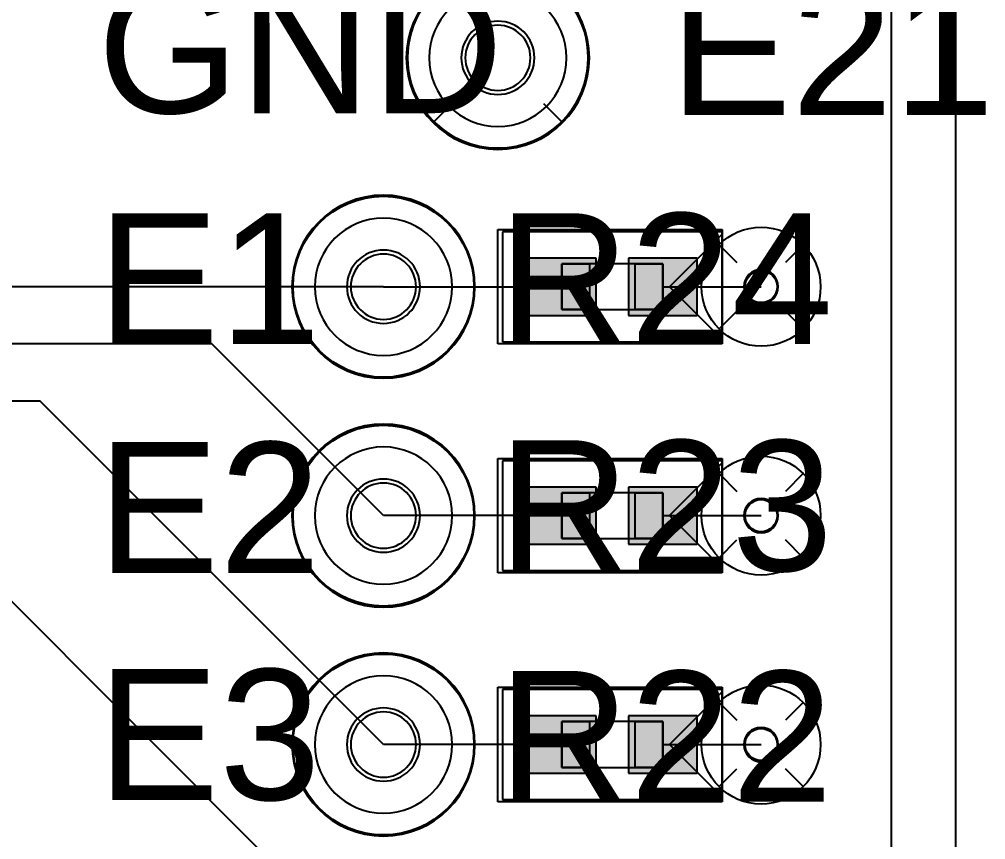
# Model space of a CAD drawing. Header units: inches. Extents: x -0.63 to 3.45, y 0 to 2.67.
# Drawn here: x 1.5909 to 2.0131, y 0.6334 to 0.9918 of the extents above; entities that cross this region are included whole.
import ezdxf

# ---------------------------------------------------------------- set-up
doc = ezdxf.new("R2010")
doc.units = ezdxf.units.IN
doc.header["$MEASUREMENT"] = 0
for name, color, linetype in [('BOARD_OUTLINE', 7, 'Continuous'), ('Bottom', 7, 'Continuous'), ('L2_GND', 7, 'Continuous'), ('L5_GND', 7, 'Continuous'), ('Layer_20', 7, 'Continuous'), ('LAYNR4', 7, 'Continuous'), ('LAYNR5', 7, 'Continuous'), ('PADLAYER_BOT', 7, 'Continuous'), ('PADLAYER_INNER', 7, 'Continuous'), ('PADLAYER_TOP', 7, 'Continuous'), ('SILKCREEN_COMP_TOP', 7, 'Continuous'), ('SILKSCREEN_TEXT_TOP', 7, 'Continuous'), ('TOOL_TOP', 7, 'Continuous'), ('Trace_Route_Top', 7, 'Continuous')]:
    doc.layers.add(name, color=color, linetype=linetype)

# ---------------------------------------------------------------- blocks, each defined once
blk = doc.blocks.new('SE1')
at = {"layer": 'BOARD_OUTLINE', "color": 7, "linetype": 'Continuous'}
blk.add_line((2, 2.25), (2, 0), dxfattribs=at)
blk = doc.blocks.new('SE')
at = {"layer": 'BOARD_OUTLINE'}
blk.add_blockref('SE1', (0, 0), dxfattribs=at)
blk = doc.blocks.new('SE509')
at = {"layer": 'Trace_Route_Top', "color": 7, "linetype": 'Continuous'}
blk.add_line((1.872, 0.875), (1.915, 0.875), dxfattribs=at)
blk = doc.blocks.new('SE508')
at = {"layer": 'Trace_Route_Top'}
blk.add_blockref('SE509', (0, 0), dxfattribs=at)
blk = doc.blocks.new('SE511')
at = {"layer": 'Trace_Route_Top', "color": 7, "linetype": 'Continuous'}
blk.add_line((1.872, 0.775), (1.915, 0.775), dxfattribs=at)
blk = doc.blocks.new('SE510')
at = {"layer": 'Trace_Route_Top'}
blk.add_blockref('SE511', (0, 0), dxfattribs=at)
blk = doc.blocks.new('SE513')
at = {"layer": 'Trace_Route_Top', "color": 7, "linetype": 'Continuous'}
blk.add_line((1.872, 0.675), (1.915, 0.675), dxfattribs=at)
blk = doc.blocks.new('SE512')
at = {"layer": 'Trace_Route_Top'}
blk.add_blockref('SE513', (0, 0), dxfattribs=at)
blk = doc.blocks.new('SE625')
at = {"layer": 'Trace_Route_Top', "color": 7, "linetype": 'Continuous'}
blk.add_line((1.75, 0.875), (1.828, 0.875), dxfattribs=at)
blk = doc.blocks.new('SE624')
at = {"layer": 'Trace_Route_Top'}
blk.add_blockref('SE625', (0, 0), dxfattribs=at)
blk = doc.blocks.new('SE627')
at = {"layer": 'Trace_Route_Top', "color": 7, "linetype": 'Continuous'}
blk.add_line((1.75, 0.875), (1.33858, 0.875), dxfattribs=at)
blk = doc.blocks.new('SE626')
at = {"layer": 'Trace_Route_Top'}
blk.add_blockref('SE627', (0, 0), dxfattribs=at)
blk = doc.blocks.new('SE631')
at = {"layer": 'Trace_Route_Top', "color": 7, "linetype": 'Continuous'}
blk.add_line((1.828, 0.775), (1.75, 0.775), dxfattribs=at)
blk = doc.blocks.new('SE630')
at = {"layer": 'Trace_Route_Top'}
blk.add_blockref('SE631', (0, 0), dxfattribs=at)
blk = doc.blocks.new('SE633')
at = {"layer": 'Trace_Route_Top', "color": 7, "linetype": 'Continuous'}
for p, q in [((1.675, 0.85), (1.33858, 0.85)), ((1.75, 0.775), (1.675, 0.85))]:
    blk.add_line(p, q, dxfattribs=at)
blk = doc.blocks.new('SE632')
at = {"layer": 'Trace_Route_Top'}
blk.add_blockref('SE633', (0, 0), dxfattribs=at)
blk = doc.blocks.new('SE637')
at = {"layer": 'Trace_Route_Top', "color": 7, "linetype": 'Continuous'}
blk.add_line((1.828, 0.675), (1.75, 0.675), dxfattribs=at)
blk = doc.blocks.new('SE636')
at = {"layer": 'Trace_Route_Top'}
blk.add_blockref('SE637', (0, 0), dxfattribs=at)
blk = doc.blocks.new('SE639')
at = {"layer": 'Trace_Route_Top', "color": 7, "linetype": 'Continuous'}
for p, q in [((1.6, 0.825), (1.33858, 0.825)), ((1.75, 0.675), (1.6, 0.825))]:
    blk.add_line(p, q, dxfattribs=at)
blk = doc.blocks.new('SE638')
at = {"layer": 'Trace_Route_Top'}
blk.add_blockref('SE639', (0, 0), dxfattribs=at)
blk = doc.blocks.new('SE645')
at = {"layer": 'Trace_Route_Top', "color": 7, "linetype": 'Continuous'}
for p, q in [((1.525, 0.8), (1.33858, 0.8)), ((1.75, 0.575), (1.525, 0.8))]:
    blk.add_line(p, q, dxfattribs=at)
blk = doc.blocks.new('SE644')
at = {"layer": 'Trace_Route_Top'}
blk.add_blockref('SE645', (0, 0), dxfattribs=at)
blk = doc.blocks.new('SE709')
at = {"layer": 'L2_GND', "color": 7, "linetype": 'Continuous'}
blk.add_line((1.972, 0.031), (1.972, 2.219), dxfattribs=at)
blk = doc.blocks.new('SE708')
at = {"layer": 'L2_GND'}
blk.add_blockref('SE709', (0, 0), dxfattribs=at)
blk = doc.blocks.new('SE1021')
at = {"layer": 'L2_GND', "color": 7, "linetype": 'Continuous'}
blk.add_line((1.93338, 0.89338), (1.92561, 0.88561), dxfattribs=at)
blk = doc.blocks.new('SE1020')
at = {"layer": 'L2_GND'}
blk.add_blockref('SE1021', (0, 0), dxfattribs=at)
blk = doc.blocks.new('SE1023')
at = {"layer": 'L2_GND', "color": 7, "linetype": 'Continuous'}
blk.add_line((1.89662, 0.89338), (1.90439, 0.88561), dxfattribs=at)
blk = doc.blocks.new('SE1022')
at = {"layer": 'L2_GND'}
blk.add_blockref('SE1023', (0, 0), dxfattribs=at)
blk = doc.blocks.new('SE1025')
at = {"layer": 'L2_GND', "color": 7, "linetype": 'Continuous'}
blk.add_line((1.89662, 0.85662), (1.90439, 0.86439), dxfattribs=at)
blk = doc.blocks.new('SE1024')
at = {"layer": 'L2_GND'}
blk.add_blockref('SE1025', (0, 0), dxfattribs=at)
blk = doc.blocks.new('SE1027')
at = {"layer": 'L2_GND', "color": 7, "linetype": 'Continuous'}
blk.add_line((1.93338, 0.85662), (1.92561, 0.86439), dxfattribs=at)
blk = doc.blocks.new('SE1026')
at = {"layer": 'L2_GND'}
blk.add_blockref('SE1027', (0, 0), dxfattribs=at)
blk = doc.blocks.new('SE1047')
at = {"layer": 'L2_GND', "color": 7, "linetype": 'Continuous'}
blk.add_line((1.77207, 0.94707), (1.77985, 0.95485), dxfattribs=at)
blk = doc.blocks.new('SE1046')
at = {"layer": 'L2_GND'}
blk.add_blockref('SE1047', (0, 0), dxfattribs=at)
blk = doc.blocks.new('SE1049')
at = {"layer": 'L2_GND', "color": 7, "linetype": 'Continuous'}
blk.add_line((1.82793, 0.94707), (1.82015, 0.95485), dxfattribs=at)
blk = doc.blocks.new('SE1048')
at = {"layer": 'L2_GND'}
blk.add_blockref('SE1049', (0, 0), dxfattribs=at)
blk = doc.blocks.new('SE1155')
at = {"layer": 'L2_GND', "color": 7, "linetype": 'Continuous'}
blk.add_line((1.93338, 0.79338), (1.92561, 0.78561), dxfattribs=at)
blk = doc.blocks.new('SE1154')
at = {"layer": 'L2_GND'}
blk.add_blockref('SE1155', (0, 0), dxfattribs=at)
blk = doc.blocks.new('SE1157')
at = {"layer": 'L2_GND', "color": 7, "linetype": 'Continuous'}
blk.add_line((1.89662, 0.79338), (1.90439, 0.78561), dxfattribs=at)
blk = doc.blocks.new('SE1156')
at = {"layer": 'L2_GND'}
blk.add_blockref('SE1157', (0, 0), dxfattribs=at)
blk = doc.blocks.new('SE1159')
at = {"layer": 'L2_GND', "color": 7, "linetype": 'Continuous'}
blk.add_line((1.89662, 0.75662), (1.90439, 0.76439), dxfattribs=at)
blk = doc.blocks.new('SE1158')
at = {"layer": 'L2_GND'}
blk.add_blockref('SE1159', (0, 0), dxfattribs=at)
blk = doc.blocks.new('SE1161')
at = {"layer": 'L2_GND', "color": 7, "linetype": 'Continuous'}
blk.add_line((1.93338, 0.75662), (1.92561, 0.76439), dxfattribs=at)
blk = doc.blocks.new('SE1160')
at = {"layer": 'L2_GND'}
blk.add_blockref('SE1161', (0, 0), dxfattribs=at)
blk = doc.blocks.new('SE1163')
at = {"layer": 'L2_GND', "color": 7, "linetype": 'Continuous'}
blk.add_line((1.93338, 0.69338), (1.92561, 0.68561), dxfattribs=at)
blk = doc.blocks.new('SE1162')
at = {"layer": 'L2_GND'}
blk.add_blockref('SE1163', (0, 0), dxfattribs=at)
blk = doc.blocks.new('SE1165')
at = {"layer": 'L2_GND', "color": 7, "linetype": 'Continuous'}
blk.add_line((1.89662, 0.69338), (1.90439, 0.68561), dxfattribs=at)
blk = doc.blocks.new('SE1164')
at = {"layer": 'L2_GND'}
blk.add_blockref('SE1165', (0, 0), dxfattribs=at)
blk = doc.blocks.new('SE1167')
at = {"layer": 'L2_GND', "color": 7, "linetype": 'Continuous'}
blk.add_line((1.89662, 0.65662), (1.90439, 0.66439), dxfattribs=at)
blk = doc.blocks.new('SE1166')
at = {"layer": 'L2_GND'}
blk.add_blockref('SE1167', (0, 0), dxfattribs=at)
blk = doc.blocks.new('SE1169')
at = {"layer": 'L2_GND', "color": 7, "linetype": 'Continuous'}
blk.add_line((1.93338, 0.65662), (1.92561, 0.66439), dxfattribs=at)
blk = doc.blocks.new('SE1168')
at = {"layer": 'L2_GND'}
blk.add_blockref('SE1169', (0, 0), dxfattribs=at)
blk = doc.blocks.new('SE1243')
at = {"layer": 'LAYNR4', "color": 7, "linetype": 'Continuous'}
blk.add_line((1.972, 0.031), (1.972, 2.219), dxfattribs=at)
blk = doc.blocks.new('SE1242')
at = {"layer": 'LAYNR4'}
blk.add_blockref('SE1243', (0, 0), dxfattribs=at)
blk = doc.blocks.new('SE1353')
at = {"layer": 'L5_GND', "color": 7, "linetype": 'Continuous'}
blk.add_line((1.972, 0.031), (1.972, 2.219), dxfattribs=at)
blk = doc.blocks.new('SE1352')
at = {"layer": 'L5_GND'}
blk.add_blockref('SE1353', (0, 0), dxfattribs=at)
blk = doc.blocks.new('SE1665')
at = {"layer": 'L5_GND', "color": 7, "linetype": 'Continuous'}
blk.add_line((1.93338, 0.89338), (1.92561, 0.88561), dxfattribs=at)
blk = doc.blocks.new('SE1664')
at = {"layer": 'L5_GND'}
blk.add_blockref('SE1665', (0, 0), dxfattribs=at)
blk = doc.blocks.new('SE1667')
at = {"layer": 'L5_GND', "color": 7, "linetype": 'Continuous'}
blk.add_line((1.89662, 0.89338), (1.90439, 0.88561), dxfattribs=at)
blk = doc.blocks.new('SE1666')
at = {"layer": 'L5_GND'}
blk.add_blockref('SE1667', (0, 0), dxfattribs=at)
blk = doc.blocks.new('SE1669')
at = {"layer": 'L5_GND', "color": 7, "linetype": 'Continuous'}
blk.add_line((1.89662, 0.85662), (1.90439, 0.86439), dxfattribs=at)
blk = doc.blocks.new('SE1668')
at = {"layer": 'L5_GND'}
blk.add_blockref('SE1669', (0, 0), dxfattribs=at)
blk = doc.blocks.new('SE1671')
at = {"layer": 'L5_GND', "color": 7, "linetype": 'Continuous'}
blk.add_line((1.93338, 0.85662), (1.92561, 0.86439), dxfattribs=at)
blk = doc.blocks.new('SE1670')
at = {"layer": 'L5_GND'}
blk.add_blockref('SE1671', (0, 0), dxfattribs=at)
blk = doc.blocks.new('SE1691')
at = {"layer": 'L5_GND', "color": 7, "linetype": 'Continuous'}
blk.add_line((1.77207, 0.94707), (1.77985, 0.95485), dxfattribs=at)
blk = doc.blocks.new('SE1690')
at = {"layer": 'L5_GND'}
blk.add_blockref('SE1691', (0, 0), dxfattribs=at)
blk = doc.blocks.new('SE1693')
at = {"layer": 'L5_GND', "color": 7, "linetype": 'Continuous'}
blk.add_line((1.82793, 0.94707), (1.82015, 0.95485), dxfattribs=at)
blk = doc.blocks.new('SE1692')
at = {"layer": 'L5_GND'}
blk.add_blockref('SE1693', (0, 0), dxfattribs=at)
blk = doc.blocks.new('SE1799')
at = {"layer": 'L5_GND', "color": 7, "linetype": 'Continuous'}
blk.add_line((1.93338, 0.79338), (1.92561, 0.78561), dxfattribs=at)
blk = doc.blocks.new('SE1798')
at = {"layer": 'L5_GND'}
blk.add_blockref('SE1799', (0, 0), dxfattribs=at)
blk = doc.blocks.new('SE1801')
at = {"layer": 'L5_GND', "color": 7, "linetype": 'Continuous'}
blk.add_line((1.89662, 0.79338), (1.90439, 0.78561), dxfattribs=at)
blk = doc.blocks.new('SE1800')
at = {"layer": 'L5_GND'}
blk.add_blockref('SE1801', (0, 0), dxfattribs=at)
blk = doc.blocks.new('SE1803')
at = {"layer": 'L5_GND', "color": 7, "linetype": 'Continuous'}
blk.add_line((1.89662, 0.75662), (1.90439, 0.76439), dxfattribs=at)
blk = doc.blocks.new('SE1802')
at = {"layer": 'L5_GND'}
blk.add_blockref('SE1803', (0, 0), dxfattribs=at)
blk = doc.blocks.new('SE1805')
at = {"layer": 'L5_GND', "color": 7, "linetype": 'Continuous'}
blk.add_line((1.93338, 0.75662), (1.92561, 0.76439), dxfattribs=at)
blk = doc.blocks.new('SE1804')
at = {"layer": 'L5_GND'}
blk.add_blockref('SE1805', (0, 0), dxfattribs=at)
blk = doc.blocks.new('SE1807')
at = {"layer": 'L5_GND', "color": 7, "linetype": 'Continuous'}
blk.add_line((1.93338, 0.69338), (1.92561, 0.68561), dxfattribs=at)
blk = doc.blocks.new('SE1806')
at = {"layer": 'L5_GND'}
blk.add_blockref('SE1807', (0, 0), dxfattribs=at)
blk = doc.blocks.new('SE1809')
at = {"layer": 'L5_GND', "color": 7, "linetype": 'Continuous'}
blk.add_line((1.89662, 0.69338), (1.90439, 0.68561), dxfattribs=at)
blk = doc.blocks.new('SE1808')
at = {"layer": 'L5_GND'}
blk.add_blockref('SE1809', (0, 0), dxfattribs=at)
blk = doc.blocks.new('SE1811')
at = {"layer": 'L5_GND', "color": 7, "linetype": 'Continuous'}
blk.add_line((1.89662, 0.65662), (1.90439, 0.66439), dxfattribs=at)
blk = doc.blocks.new('SE1810')
at = {"layer": 'L5_GND'}
blk.add_blockref('SE1811', (0, 0), dxfattribs=at)
blk = doc.blocks.new('SE1813')
at = {"layer": 'L5_GND', "color": 7, "linetype": 'Continuous'}
blk.add_line((1.93338, 0.65662), (1.92561, 0.66439), dxfattribs=at)
blk = doc.blocks.new('SE1812')
at = {"layer": 'L5_GND'}
blk.add_blockref('SE1813', (0, 0), dxfattribs=at)
blk = doc.blocks.new('SE1991')
at = {"layer": 'LAYNR5', "color": 7, "linetype": 'Continuous'}
blk.add_line((1.972, 0.031), (1.972, 1.006), dxfattribs=at)
blk.add_arc((1.8, 0.97504), 0.03947, 133.2, 46.8, dxfattribs=at)
blk = doc.blocks.new('SE1990')
at = {"layer": 'LAYNR5'}
blk.add_blockref('SE1991', (0, 0), dxfattribs=at)
blk = doc.blocks.new('SE2111')
at = {"layer": 'Bottom', "color": 7, "linetype": 'Continuous'}
blk.add_line((1.972, 0.031), (1.972, 2.219), dxfattribs=at)
blk = doc.blocks.new('SE2110')
at = {"layer": 'Bottom'}
blk.add_blockref('SE2111', (0, 0), dxfattribs=at)
blk = doc.blocks.new('SE2709')
at = {"layer": 'PADLAYER_TOP', "color": 7, "linetype": 'Continuous'}
for start, end in [(0, 180), (180, 0)]:
    blk.add_arc((1.915, 0.875), 0.0075, start, end, dxfattribs=at)
blk = doc.blocks.new('SE2708')
at = {"layer": 'PADLAYER_TOP'}
blk.add_blockref('SE2709', (0, 0), dxfattribs=at)
blk = doc.blocks.new('SE2711')
at = {"layer": 'PADLAYER_INNER', "color": 7, "linetype": 'Continuous'}
for start, end in [(0, 180), (180, 0)]:
    blk.add_arc((1.915, 0.875), 0.0075, start, end, dxfattribs=at)
blk = doc.blocks.new('SE2710')
at = {"layer": 'PADLAYER_INNER'}
blk.add_blockref('SE2711', (0, 0), dxfattribs=at)
blk = doc.blocks.new('SE2713')
at = {"layer": 'PADLAYER_BOT', "color": 7, "linetype": 'Continuous'}
for start, end in [(0, 180), (180, 0)]:
    blk.add_arc((1.915, 0.875), 0.0075, start, end, dxfattribs=at)
blk = doc.blocks.new('SE2712')
at = {"layer": 'PADLAYER_BOT'}
blk.add_blockref('SE2713', (0, 0), dxfattribs=at)
blk = doc.blocks.new('SE2715')
at = {"layer": 'PADLAYER_TOP', "color": 7, "linetype": 'Continuous'}
for start, end in [(0, 180), (180, 0)]:
    blk.add_arc((1.915, 0.775), 0.0075, start, end, dxfattribs=at)
blk = doc.blocks.new('SE2714')
at = {"layer": 'PADLAYER_TOP'}
blk.add_blockref('SE2715', (0, 0), dxfattribs=at)
blk = doc.blocks.new('SE2717')
at = {"layer": 'PADLAYER_INNER', "color": 7, "linetype": 'Continuous'}
for start, end in [(0, 180), (180, 0)]:
    blk.add_arc((1.915, 0.775), 0.0075, start, end, dxfattribs=at)
blk = doc.blocks.new('SE2716')
at = {"layer": 'PADLAYER_INNER'}
blk.add_blockref('SE2717', (0, 0), dxfattribs=at)
blk = doc.blocks.new('SE2719')
at = {"layer": 'PADLAYER_BOT', "color": 7, "linetype": 'Continuous'}
for start, end in [(0, 180), (180, 0)]:
    blk.add_arc((1.915, 0.775), 0.0075, start, end, dxfattribs=at)
blk = doc.blocks.new('SE2718')
at = {"layer": 'PADLAYER_BOT'}
blk.add_blockref('SE2719', (0, 0), dxfattribs=at)
blk = doc.blocks.new('SE2721')
at = {"layer": 'PADLAYER_TOP', "color": 7, "linetype": 'Continuous'}
for start, end in [(0, 180), (180, 0)]:
    blk.add_arc((1.915, 0.675), 0.0075, start, end, dxfattribs=at)
blk = doc.blocks.new('SE2720')
at = {"layer": 'PADLAYER_TOP'}
blk.add_blockref('SE2721', (0, 0), dxfattribs=at)
blk = doc.blocks.new('SE2723')
at = {"layer": 'PADLAYER_INNER', "color": 7, "linetype": 'Continuous'}
for start, end in [(0, 180), (180, 0)]:
    blk.add_arc((1.915, 0.675), 0.0075, start, end, dxfattribs=at)
blk = doc.blocks.new('SE2722')
at = {"layer": 'PADLAYER_INNER'}
blk.add_blockref('SE2723', (0, 0), dxfattribs=at)
blk = doc.blocks.new('SE2725')
at = {"layer": 'PADLAYER_BOT', "color": 7, "linetype": 'Continuous'}
for start, end in [(0, 180), (180, 0)]:
    blk.add_arc((1.915, 0.675), 0.0075, start, end, dxfattribs=at)
blk = doc.blocks.new('SE2724')
at = {"layer": 'PADLAYER_BOT'}
blk.add_blockref('SE2725', (0, 0), dxfattribs=at)
blk = doc.blocks.new('SE3117')
at = {"layer": 'SILKSCREEN_TEXT_TOP', "color": 7, "linetype": 'Continuous'}
for start, end in [(0, 180), (180, 0)]:
    blk.add_arc((1.75, 0.875), 0.04, start, end, dxfattribs=at)
blk = doc.blocks.new('SE3116')
at = {"layer": 'SILKSCREEN_TEXT_TOP'}
blk.add_blockref('SE3117', (0, 0), dxfattribs=at)
blk = doc.blocks.new('SE3119')
at = {"layer": 'Layer_20', "color": 7, "linetype": 'Continuous'}
for start, end in [(0, 180), (180, 0)]:
    blk.add_arc((1.75, 0.875), 0.03, start, end, dxfattribs=at)
blk = doc.blocks.new('SE3118')
at = {"layer": 'Layer_20'}
blk.add_blockref('SE3119', (0, 0), dxfattribs=at)
blk = doc.blocks.new('SE3121')
at = {"layer": 'PADLAYER_TOP', "color": 7, "linetype": 'Continuous'}
for start, end in [(0, 180), (180, 0)]:
    blk.add_arc((1.75, 0.875), 0.01425, start, end, dxfattribs=at)
blk = doc.blocks.new('SE3120')
at = {"layer": 'PADLAYER_TOP'}
blk.add_blockref('SE3121', (0, 0), dxfattribs=at)
blk = doc.blocks.new('SE3123')
at = {"layer": 'PADLAYER_INNER', "color": 7, "linetype": 'Continuous'}
for start, end in [(0, 180), (180, 0)]:
    blk.add_arc((1.75, 0.875), 0.01425, start, end, dxfattribs=at)
blk = doc.blocks.new('SE3122')
at = {"layer": 'PADLAYER_INNER'}
blk.add_blockref('SE3123', (0, 0), dxfattribs=at)
blk = doc.blocks.new('SE3125')
at = {"layer": 'PADLAYER_BOT', "color": 7, "linetype": 'Continuous'}
for start, end in [(0, 180), (180, 0)]:
    blk.add_arc((1.75, 0.875), 0.01425, start, end, dxfattribs=at)
blk = doc.blocks.new('SE3124')
at = {"layer": 'PADLAYER_BOT'}
blk.add_blockref('SE3125', (0, 0), dxfattribs=at)
blk = doc.blocks.new('SE3127')
at = {"layer": 'TOOL_TOP', "color": 7, "linetype": 'Continuous'}
for start, end in [(0, 180), (180, 0)]:
    blk.add_arc((1.75, 0.875), 0.016, start, end, dxfattribs=at)
blk = doc.blocks.new('SE3126')
at = {"layer": 'TOOL_TOP'}
blk.add_blockref('SE3127', (0, 0), dxfattribs=at)
blk = doc.blocks.new('SE3249')
at = {"layer": 'SILKSCREEN_TEXT_TOP', "color": 7, "linetype": 'Continuous'}
for start, end in [(0, 180), (180, 0)]:
    blk.add_arc((1.75, 0.775), 0.04, start, end, dxfattribs=at)
blk = doc.blocks.new('SE3248')
at = {"layer": 'SILKSCREEN_TEXT_TOP'}
blk.add_blockref('SE3249', (0, 0), dxfattribs=at)
blk = doc.blocks.new('SE3251')
at = {"layer": 'Layer_20', "color": 7, "linetype": 'Continuous'}
for start, end in [(0, 180), (180, 0)]:
    blk.add_arc((1.75, 0.775), 0.03, start, end, dxfattribs=at)
blk = doc.blocks.new('SE3250')
at = {"layer": 'Layer_20'}
blk.add_blockref('SE3251', (0, 0), dxfattribs=at)
blk = doc.blocks.new('SE3253')
at = {"layer": 'PADLAYER_TOP', "color": 7, "linetype": 'Continuous'}
for start, end in [(0, 180), (180, 0)]:
    blk.add_arc((1.75, 0.775), 0.01425, start, end, dxfattribs=at)
blk = doc.blocks.new('SE3252')
at = {"layer": 'PADLAYER_TOP'}
blk.add_blockref('SE3253', (0, 0), dxfattribs=at)
blk = doc.blocks.new('SE3255')
at = {"layer": 'PADLAYER_INNER', "color": 7, "linetype": 'Continuous'}
for start, end in [(0, 180), (180, 0)]:
    blk.add_arc((1.75, 0.775), 0.01425, start, end, dxfattribs=at)
blk = doc.blocks.new('SE3254')
at = {"layer": 'PADLAYER_INNER'}
blk.add_blockref('SE3255', (0, 0), dxfattribs=at)
blk = doc.blocks.new('SE3257')
at = {"layer": 'PADLAYER_BOT', "color": 7, "linetype": 'Continuous'}
for start, end in [(0, 180), (180, 0)]:
    blk.add_arc((1.75, 0.775), 0.01425, start, end, dxfattribs=at)
blk = doc.blocks.new('SE3256')
at = {"layer": 'PADLAYER_BOT'}
blk.add_blockref('SE3257', (0, 0), dxfattribs=at)
blk = doc.blocks.new('SE3259')
at = {"layer": 'TOOL_TOP', "color": 7, "linetype": 'Continuous'}
for start, end in [(0, 180), (180, 0)]:
    blk.add_arc((1.75, 0.775), 0.016, start, end, dxfattribs=at)
blk = doc.blocks.new('SE3258')
at = {"layer": 'TOOL_TOP'}
blk.add_blockref('SE3259', (0, 0), dxfattribs=at)
blk = doc.blocks.new('SE3273')
at = {"layer": 'SILKSCREEN_TEXT_TOP', "color": 7, "linetype": 'Continuous'}
for start, end in [(0, 180), (180, 0)]:
    blk.add_arc((1.8, 0.975), 0.04, start, end, dxfattribs=at)
blk = doc.blocks.new('SE3272')
at = {"layer": 'SILKSCREEN_TEXT_TOP'}
blk.add_blockref('SE3273', (0, 0), dxfattribs=at)
blk = doc.blocks.new('SE3275')
at = {"layer": 'Layer_20', "color": 7, "linetype": 'Continuous'}
for start, end in [(0, 180), (180, 0)]:
    blk.add_arc((1.8, 0.975), 0.03, start, end, dxfattribs=at)
blk = doc.blocks.new('SE3274')
at = {"layer": 'Layer_20'}
blk.add_blockref('SE3275', (0, 0), dxfattribs=at)
blk = doc.blocks.new('SE3277')
at = {"layer": 'PADLAYER_TOP', "color": 7, "linetype": 'Continuous'}
for start, end in [(0, 180), (180, 0)]:
    blk.add_arc((1.8, 0.975), 0.01425, start, end, dxfattribs=at)
blk = doc.blocks.new('SE3276')
at = {"layer": 'PADLAYER_TOP'}
blk.add_blockref('SE3277', (0, 0), dxfattribs=at)
blk = doc.blocks.new('SE3279')
at = {"layer": 'PADLAYER_INNER', "color": 7, "linetype": 'Continuous'}
for start, end in [(0, 180), (180, 0)]:
    blk.add_arc((1.8, 0.975), 0.01425, start, end, dxfattribs=at)
blk = doc.blocks.new('SE3278')
at = {"layer": 'PADLAYER_INNER'}
blk.add_blockref('SE3279', (0, 0), dxfattribs=at)
blk = doc.blocks.new('SE3281')
at = {"layer": 'PADLAYER_BOT', "color": 7, "linetype": 'Continuous'}
for start, end in [(0, 180), (180, 0)]:
    blk.add_arc((1.8, 0.975), 0.01425, start, end, dxfattribs=at)
blk = doc.blocks.new('SE3280')
at = {"layer": 'PADLAYER_BOT'}
blk.add_blockref('SE3281', (0, 0), dxfattribs=at)
blk = doc.blocks.new('SE3283')
at = {"layer": 'TOOL_TOP', "color": 7, "linetype": 'Continuous'}
for start, end in [(0, 180), (180, 0)]:
    blk.add_arc((1.8, 0.975), 0.016, start, end, dxfattribs=at)
blk = doc.blocks.new('SE3282')
at = {"layer": 'TOOL_TOP'}
blk.add_blockref('SE3283', (0, 0), dxfattribs=at)
blk = doc.blocks.new('SE3369')
at = {"layer": 'SILKSCREEN_TEXT_TOP', "color": 7, "linetype": 'Continuous'}
for start, end in [(0, 180), (180, 0)]:
    blk.add_arc((1.75, 0.675), 0.04, start, end, dxfattribs=at)
blk = doc.blocks.new('SE3368')
at = {"layer": 'SILKSCREEN_TEXT_TOP'}
blk.add_blockref('SE3369', (0, 0), dxfattribs=at)
blk = doc.blocks.new('SE3371')
at = {"layer": 'Layer_20', "color": 7, "linetype": 'Continuous'}
for start, end in [(0, 180), (180, 0)]:
    blk.add_arc((1.75, 0.675), 0.03, start, end, dxfattribs=at)
blk = doc.blocks.new('SE3370')
at = {"layer": 'Layer_20'}
blk.add_blockref('SE3371', (0, 0), dxfattribs=at)
blk = doc.blocks.new('SE3373')
at = {"layer": 'PADLAYER_TOP', "color": 7, "linetype": 'Continuous'}
for start, end in [(0, 180), (180, 0)]:
    blk.add_arc((1.75, 0.675), 0.01425, start, end, dxfattribs=at)
blk = doc.blocks.new('SE3372')
at = {"layer": 'PADLAYER_TOP'}
blk.add_blockref('SE3373', (0, 0), dxfattribs=at)
blk = doc.blocks.new('SE3375')
at = {"layer": 'PADLAYER_INNER', "color": 7, "linetype": 'Continuous'}
for start, end in [(0, 180), (180, 0)]:
    blk.add_arc((1.75, 0.675), 0.01425, start, end, dxfattribs=at)
blk = doc.blocks.new('SE3374')
at = {"layer": 'PADLAYER_INNER'}
blk.add_blockref('SE3375', (0, 0), dxfattribs=at)
blk = doc.blocks.new('SE3377')
at = {"layer": 'PADLAYER_BOT', "color": 7, "linetype": 'Continuous'}
for start, end in [(0, 180), (180, 0)]:
    blk.add_arc((1.75, 0.675), 0.01425, start, end, dxfattribs=at)
blk = doc.blocks.new('SE3376')
at = {"layer": 'PADLAYER_BOT'}
blk.add_blockref('SE3377', (0, 0), dxfattribs=at)
blk = doc.blocks.new('SE3379')
at = {"layer": 'TOOL_TOP', "color": 7, "linetype": 'Continuous'}
for start, end in [(0, 180), (180, 0)]:
    blk.add_arc((1.75, 0.675), 0.016, start, end, dxfattribs=at)
blk = doc.blocks.new('SE3378')
at = {"layer": 'TOOL_TOP'}
blk.add_blockref('SE3379', (0, 0), dxfattribs=at)
blk = doc.blocks.new('SE3839')
at = {"layer": 'SILKCREEN_COMP_TOP', "color": 7, "linetype": 'Continuous'}
for p, q in [((1.8, 0.85), (1.8, 0.9)), ((1.8, 0.9), (1.898, 0.9)), ((1.898, 0.9), (1.898, 0.85)), ((1.898, 0.85), (1.8, 0.85))]:
    blk.add_line(p, q, dxfattribs=at)
blk = doc.blocks.new('SE3838')
at = {"layer": 'SILKCREEN_COMP_TOP'}
blk.add_blockref('SE3839', (0, 0), dxfattribs=at)
blk = doc.blocks.new('SE3841')
at = {"layer": 'SILKCREEN_COMP_TOP', "color": 7, "linetype": 'Continuous'}
for p, q in [((1.898, 0.898), (1.875, 0.875)), ((1.875, 0.875), (1.898, 0.852))]:
    blk.add_line(p, q, dxfattribs=at)
blk = doc.blocks.new('SE3840')
at = {"layer": 'SILKCREEN_COMP_TOP'}
blk.add_blockref('SE3841', (0, 0), dxfattribs=at)
blk = doc.blocks.new('SE3843')
at = {"layer": 'SILKSCREEN_TEXT_TOP', "color": 7, "linetype": 'Continuous'}
for p, q in [((1.802, 0.899), (1.802, 0.851)), ((1.898, 0.899), (1.802, 0.899)), ((1.898, 0.851), (1.898, 0.899)), ((1.802, 0.851), (1.898, 0.851))]:
    blk.add_line(p, q, dxfattribs=at)
blk = doc.blocks.new('SE3842')
at = {"layer": 'SILKSCREEN_TEXT_TOP'}
blk.add_blockref('SE3843', (0, 0), dxfattribs=at)
blk = doc.blocks.new('SE3845')
at = {"layer": 'Layer_20', "color": 7, "linetype": 'Continuous'}
for p, q in [((1.828, 0.885), (1.828, 0.865)), ((1.872, 0.885), (1.828, 0.885)), ((1.872, 0.865), (1.872, 0.885)), ((1.828, 0.865), (1.872, 0.865))]:
    blk.add_line(p, q, dxfattribs=at)
blk = doc.blocks.new('SE3844')
at = {"layer": 'Layer_20'}
blk.add_blockref('SE3845', (0, 0), dxfattribs=at)
blk = doc.blocks.new('SE3847')
at = {"layer": 'Layer_20', "color": 7, "linetype": 'Continuous'}
for p, q in [((1.828, 0.885), (1.84, 0.885)), ((1.828, 0.865), (1.828, 0.885)), ((1.84, 0.885), (1.84, 0.865)), ((1.84, 0.865), (1.828, 0.865))]:
    blk.add_line(p, q, dxfattribs=at)
blk = doc.blocks.new('SE3846')
at = {"layer": 'Layer_20'}
blk.add_blockref('SE3847', (0, 0), dxfattribs=at)
blk = doc.blocks.new('SE3849')
at = {"layer": 'Layer_20', "color": 7, "linetype": 'Continuous'}
for p, q in [((1.86, 0.885), (1.872, 0.885)), ((1.86, 0.865), (1.86, 0.885)), ((1.872, 0.885), (1.872, 0.865)), ((1.872, 0.865), (1.86, 0.865))]:
    blk.add_line(p, q, dxfattribs=at)
blk = doc.blocks.new('SE3848')
at = {"layer": 'Layer_20'}
blk.add_blockref('SE3849', (0, 0), dxfattribs=at)
blk = doc.blocks.new('SE3851')
at = {"layer": 'SILKCREEN_COMP_TOP', "color": 7, "linetype": 'Continuous'}
for p, q in [((1.8, 0.75), (1.8, 0.8)), ((1.8, 0.8), (1.898, 0.8)), ((1.898, 0.8), (1.898, 0.75)), ((1.898, 0.75), (1.8, 0.75))]:
    blk.add_line(p, q, dxfattribs=at)
blk = doc.blocks.new('SE3850')
at = {"layer": 'SILKCREEN_COMP_TOP'}
blk.add_blockref('SE3851', (0, 0), dxfattribs=at)
blk = doc.blocks.new('SE3853')
at = {"layer": 'SILKCREEN_COMP_TOP', "color": 7, "linetype": 'Continuous'}
for p, q in [((1.898, 0.798), (1.875, 0.775)), ((1.875, 0.775), (1.898, 0.752))]:
    blk.add_line(p, q, dxfattribs=at)
blk = doc.blocks.new('SE3852')
at = {"layer": 'SILKCREEN_COMP_TOP'}
blk.add_blockref('SE3853', (0, 0), dxfattribs=at)
blk = doc.blocks.new('SE3855')
at = {"layer": 'SILKSCREEN_TEXT_TOP', "color": 7, "linetype": 'Continuous'}
for p, q in [((1.802, 0.799), (1.802, 0.751)), ((1.898, 0.799), (1.802, 0.799)), ((1.898, 0.751), (1.898, 0.799)), ((1.802, 0.751), (1.898, 0.751))]:
    blk.add_line(p, q, dxfattribs=at)
blk = doc.blocks.new('SE3854')
at = {"layer": 'SILKSCREEN_TEXT_TOP'}
blk.add_blockref('SE3855', (0, 0), dxfattribs=at)
blk = doc.blocks.new('SE3857')
at = {"layer": 'Layer_20', "color": 7, "linetype": 'Continuous'}
for p, q in [((1.828, 0.785), (1.828, 0.765)), ((1.872, 0.785), (1.828, 0.785)), ((1.872, 0.765), (1.872, 0.785)), ((1.828, 0.765), (1.872, 0.765))]:
    blk.add_line(p, q, dxfattribs=at)
blk = doc.blocks.new('SE3856')
at = {"layer": 'Layer_20'}
blk.add_blockref('SE3857', (0, 0), dxfattribs=at)
blk = doc.blocks.new('SE3859')
at = {"layer": 'Layer_20', "color": 7, "linetype": 'Continuous'}
for p, q in [((1.828, 0.785), (1.84, 0.785)), ((1.828, 0.765), (1.828, 0.785)), ((1.84, 0.785), (1.84, 0.765)), ((1.84, 0.765), (1.828, 0.765))]:
    blk.add_line(p, q, dxfattribs=at)
blk = doc.blocks.new('SE3858')
at = {"layer": 'Layer_20'}
blk.add_blockref('SE3859', (0, 0), dxfattribs=at)
blk = doc.blocks.new('SE3861')
at = {"layer": 'Layer_20', "color": 7, "linetype": 'Continuous'}
for p, q in [((1.86, 0.785), (1.872, 0.785)), ((1.86, 0.765), (1.86, 0.785)), ((1.872, 0.785), (1.872, 0.765)), ((1.872, 0.765), (1.86, 0.765))]:
    blk.add_line(p, q, dxfattribs=at)
blk = doc.blocks.new('SE3860')
at = {"layer": 'Layer_20'}
blk.add_blockref('SE3861', (0, 0), dxfattribs=at)
blk = doc.blocks.new('SE3863')
at = {"layer": 'SILKCREEN_COMP_TOP', "color": 7, "linetype": 'Continuous'}
for p, q in [((1.8, 0.65), (1.8, 0.7)), ((1.8, 0.7), (1.898, 0.7)), ((1.898, 0.7), (1.898, 0.65)), ((1.898, 0.65), (1.8, 0.65))]:
    blk.add_line(p, q, dxfattribs=at)
blk = doc.blocks.new('SE3862')
at = {"layer": 'SILKCREEN_COMP_TOP'}
blk.add_blockref('SE3863', (0, 0), dxfattribs=at)
blk = doc.blocks.new('SE3865')
at = {"layer": 'SILKCREEN_COMP_TOP', "color": 7, "linetype": 'Continuous'}
for p, q in [((1.898, 0.698), (1.875, 0.675)), ((1.875, 0.675), (1.898, 0.652))]:
    blk.add_line(p, q, dxfattribs=at)
blk = doc.blocks.new('SE3864')
at = {"layer": 'SILKCREEN_COMP_TOP'}
blk.add_blockref('SE3865', (0, 0), dxfattribs=at)
blk = doc.blocks.new('SE3867')
at = {"layer": 'SILKSCREEN_TEXT_TOP', "color": 7, "linetype": 'Continuous'}
for p, q in [((1.802, 0.699), (1.802, 0.651)), ((1.898, 0.699), (1.802, 0.699)), ((1.898, 0.651), (1.898, 0.699)), ((1.802, 0.651), (1.898, 0.651))]:
    blk.add_line(p, q, dxfattribs=at)
blk = doc.blocks.new('SE3866')
at = {"layer": 'SILKSCREEN_TEXT_TOP'}
blk.add_blockref('SE3867', (0, 0), dxfattribs=at)
blk = doc.blocks.new('SE3869')
at = {"layer": 'Layer_20', "color": 7, "linetype": 'Continuous'}
for p, q in [((1.828, 0.685), (1.828, 0.665)), ((1.872, 0.685), (1.828, 0.685)), ((1.872, 0.665), (1.872, 0.685)), ((1.828, 0.665), (1.872, 0.665))]:
    blk.add_line(p, q, dxfattribs=at)
blk = doc.blocks.new('SE3868')
at = {"layer": 'Layer_20'}
blk.add_blockref('SE3869', (0, 0), dxfattribs=at)
blk = doc.blocks.new('SE3871')
at = {"layer": 'Layer_20', "color": 7, "linetype": 'Continuous'}
for p, q in [((1.828, 0.685), (1.84, 0.685)), ((1.828, 0.665), (1.828, 0.685)), ((1.84, 0.685), (1.84, 0.665)), ((1.84, 0.665), (1.828, 0.665))]:
    blk.add_line(p, q, dxfattribs=at)
blk = doc.blocks.new('SE3870')
at = {"layer": 'Layer_20'}
blk.add_blockref('SE3871', (0, 0), dxfattribs=at)
blk = doc.blocks.new('SE3873')
at = {"layer": 'Layer_20', "color": 7, "linetype": 'Continuous'}
for p, q in [((1.86, 0.685), (1.872, 0.685)), ((1.86, 0.665), (1.86, 0.685)), ((1.872, 0.685), (1.872, 0.665)), ((1.872, 0.665), (1.86, 0.665))]:
    blk.add_line(p, q, dxfattribs=at)
blk = doc.blocks.new('SE3872')
at = {"layer": 'Layer_20'}
blk.add_blockref('SE3873', (0, 0), dxfattribs=at)

msp = doc.modelspace()

# ---------------------------------------------------------------- hatches: boundary and pattern name
at = {"layer": 'PADLAYER_TOP', "linetype": 'Continuous'}
for points in [[(1.813, 0.8625), (1.843, 0.8625), (1.843, 0.8875), (1.813, 0.8875)], [(1.857, 0.8625), (1.887, 0.8625), (1.887, 0.8875), (1.857, 0.8875)], [(1.813, 0.7625), (1.843, 0.7625), (1.843, 0.7875), (1.813, 0.7875)], [(1.857, 0.7625), (1.887, 0.7625), (1.887, 0.7875), (1.857, 0.7875)], [(1.813, 0.6625), (1.843, 0.6625), (1.843, 0.6875), (1.813, 0.6875)], [(1.857, 0.6625), (1.887, 0.6625), (1.887, 0.6875), (1.857, 0.6875)]]:
    msp.add_hatch(color=7, dxfattribs=at).paths.add_polyline_path(points)

# ---------------------------------------------------------------- linework, layer by layer
at = {"layer": 'Bottom', "color": 7, "linetype": 'Continuous'}
for centre, radius in [((1.8, 0.975), 0.0395), ((1.75, 0.875), 0.0395), ((1.915, 0.875), 0.026), ((1.75, 0.775), 0.0395), ((1.915, 0.775), 0.026), ((1.75, 0.675), 0.0395), ((1.915, 0.675), 0.026)]:
    msp.add_circle(centre, radius, dxfattribs=at)
at = {"layer": 'L2_GND', "color": 7, "linetype": 'Continuous'}
for centre, radius in [((1.8, 0.975), 0.0395), ((1.75, 0.875), 0.0395), ((1.915, 0.875), 0.026), ((1.75, 0.775), 0.0395), ((1.915, 0.775), 0.026), ((1.75, 0.675), 0.0395), ((1.915, 0.675), 0.026)]:
    msp.add_circle(centre, radius, dxfattribs=at)
at = {"layer": 'L5_GND', "color": 7, "linetype": 'Continuous'}
for centre, radius in [((1.8, 0.975), 0.0395), ((1.75, 0.875), 0.0395), ((1.915, 0.875), 0.026), ((1.75, 0.775), 0.0395), ((1.915, 0.775), 0.026), ((1.75, 0.675), 0.0395), ((1.915, 0.675), 0.026)]:
    msp.add_circle(centre, radius, dxfattribs=at)
at = {"layer": 'LAYNR4', "color": 7, "linetype": 'Continuous'}
for centre, radius in [((1.8, 0.975), 0.0395), ((1.75, 0.875), 0.0395), ((1.915, 0.875), 0.026), ((1.75, 0.775), 0.0395), ((1.915, 0.775), 0.026), ((1.75, 0.675), 0.0395), ((1.915, 0.675), 0.026)]:
    msp.add_circle(centre, radius, dxfattribs=at)
at = {"layer": 'LAYNR5', "color": 7, "linetype": 'Continuous'}
for centre, radius in [((1.75, 0.875), 0.0395), ((1.915, 0.875), 0.026), ((1.75, 0.775), 0.0395), ((1.915, 0.775), 0.026), ((1.75, 0.675), 0.0395), ((1.915, 0.675), 0.026)]:
    msp.add_circle(centre, radius, dxfattribs=at)
at = {"layer": 'PADLAYER_TOP', "color": 7, "linetype": 'Continuous'}
for p, q in [((1.843, 0.8875), (1.813, 0.8875)), ((1.813, 0.8875), (1.813, 0.8625)), ((1.843, 0.8625), (1.843, 0.8875)), ((1.887, 0.8875), (1.857, 0.8875)), ((1.857, 0.8875), (1.857, 0.8625)), ((1.887, 0.8625), (1.887, 0.8875)), ((1.813, 0.8625), (1.843, 0.8625)), ((1.857, 0.8625), (1.887, 0.8625)), ((1.843, 0.7875), (1.813, 0.7875)), ((1.813, 0.7875), (1.813, 0.7625)), ((1.843, 0.7625), (1.843, 0.7875)), ((1.887, 0.7875), (1.857, 0.7875)), ((1.857, 0.7875), (1.857, 0.7625)), ((1.887, 0.7625), (1.887, 0.7875)), ((1.813, 0.7625), (1.843, 0.7625)), ((1.857, 0.7625), (1.887, 0.7625)), ((1.843, 0.6875), (1.813, 0.6875)), ((1.813, 0.6875), (1.813, 0.6625)), ((1.843, 0.6625), (1.843, 0.6875)), ((1.887, 0.6875), (1.857, 0.6875)), ((1.857, 0.6875), (1.857, 0.6625)), ((1.887, 0.6625), (1.887, 0.6875)), ((1.813, 0.6625), (1.843, 0.6625)), ((1.857, 0.6625), (1.887, 0.6625))]:
    msp.add_line(p, q, dxfattribs=at)
at = {"layer": 'TOOL_TOP', "color": 7, "linetype": 'Continuous'}
for centre in [(1.915, 0.875), (1.915, 0.775), (1.915, 0.675)]:
    msp.add_circle(centre, 0.007, dxfattribs=at)

# ---------------------------------------------------------------- block references
for name in ['SE', 'SE708', 'SE1242', 'SE1352', 'SE2110', 'SE1990', 'SE3272', 'SE3274', 'SE3282', 'SE3276', 'SE3278', 'SE3280', 'SE1046', 'SE1690', 'SE1048', 'SE1692', 'SE3116', 'SE3118', 'SE3838', 'SE3842', 'SE3840', 'SE3126', 'SE1022', 'SE1666', 'SE1020', 'SE1664', 'SE3120', 'SE3122', 'SE3124', 'SE3844', 'SE3846', 'SE3848', 'SE2708', 'SE2710', 'SE2712', 'SE626', 'SE624', 'SE508', 'SE1024', 'SE1668', 'SE1026', 'SE1670', 'SE632', 'SE638', 'SE3248', 'SE3250', 'SE644', 'SE3850', 'SE3854', 'SE3852', 'SE3258', 'SE1156', 'SE1800', 'SE1154', 'SE1798', 'SE3252', 'SE3254', 'SE3256', 'SE3856', 'SE3858', 'SE3860', 'SE2714', 'SE2716', 'SE2718', 'SE630', 'SE510', 'SE1158', 'SE1802', 'SE1160', 'SE1804', 'SE3368', 'SE3370', 'SE3862', 'SE3866', 'SE3864', 'SE1164', 'SE1808', 'SE1162', 'SE1806', 'SE3378', 'SE3372', 'SE3374', 'SE3376', 'SE3868', 'SE3870', 'SE3872', 'SE2720', 'SE2722', 'SE2724', 'SE636', 'SE512', 'SE1166', 'SE1810', 'SE1168', 'SE1812']:
    msp.add_blockref(name, (0, 0))

# ---------------------------------------------------------------- texts
at = {"layer": 'SILKCREEN_COMP_TOP', "char_height": 0.057143, "width": 0.1465846, "attachment_point": 7, "rotation": 0}
for s, insert in [('{\\fArial|b0||i0||c0|p34;\\C7;\\H5.7143e-002;\\W1.;R24}', (1.8, 0.85)), ('{\\fArial|b0||i0||c0|p34;\\C7;\\H5.7143e-002;\\W1.;R23}', (1.8, 0.75)), ('{\\fArial|b0||i0||c0|p34;\\C7;\\H5.7143e-002;\\W1.;R22}', (1.8, 0.65))]:
    msp.add_mtext(s, dxfattribs=dict(at, insert=insert))
at = {"layer": 'SILKSCREEN_TEXT_TOP', "char_height": 0.057143, "attachment_point": 7}
for s, insert, width in [('{\\fArial|b0||i0||c0|p34;\\C7;\\H5.7143e-002;\\W1.;GND}', (1.625, 0.95), 0.1763984), ('{\\fArial|b0||i0||c0|p34;\\C7;\\H5.7143e-002;\\W1.;E21}', (1.875, 0.95), 0.1428579), ('{\\fArial|b0||i0||c0|p34;\\C7;\\H5.7143e-002;\\W1.;E1}', (1.625, 0.85), 0.0981373), ('{\\fArial|b0||i0||c0|p34;\\C7;\\H5.7143e-002;\\W1.;E2}', (1.625, 0.75), 0.0981373), ('{\\fArial|b0||i0||c0|p34;\\C7;\\H5.7143e-002;\\W1.;E3}', (1.625, 0.65), 0.0981373)]:
    msp.add_mtext(s, dxfattribs=dict(at, insert=insert, width=width))

doc.saveas('drawing.dxf')
